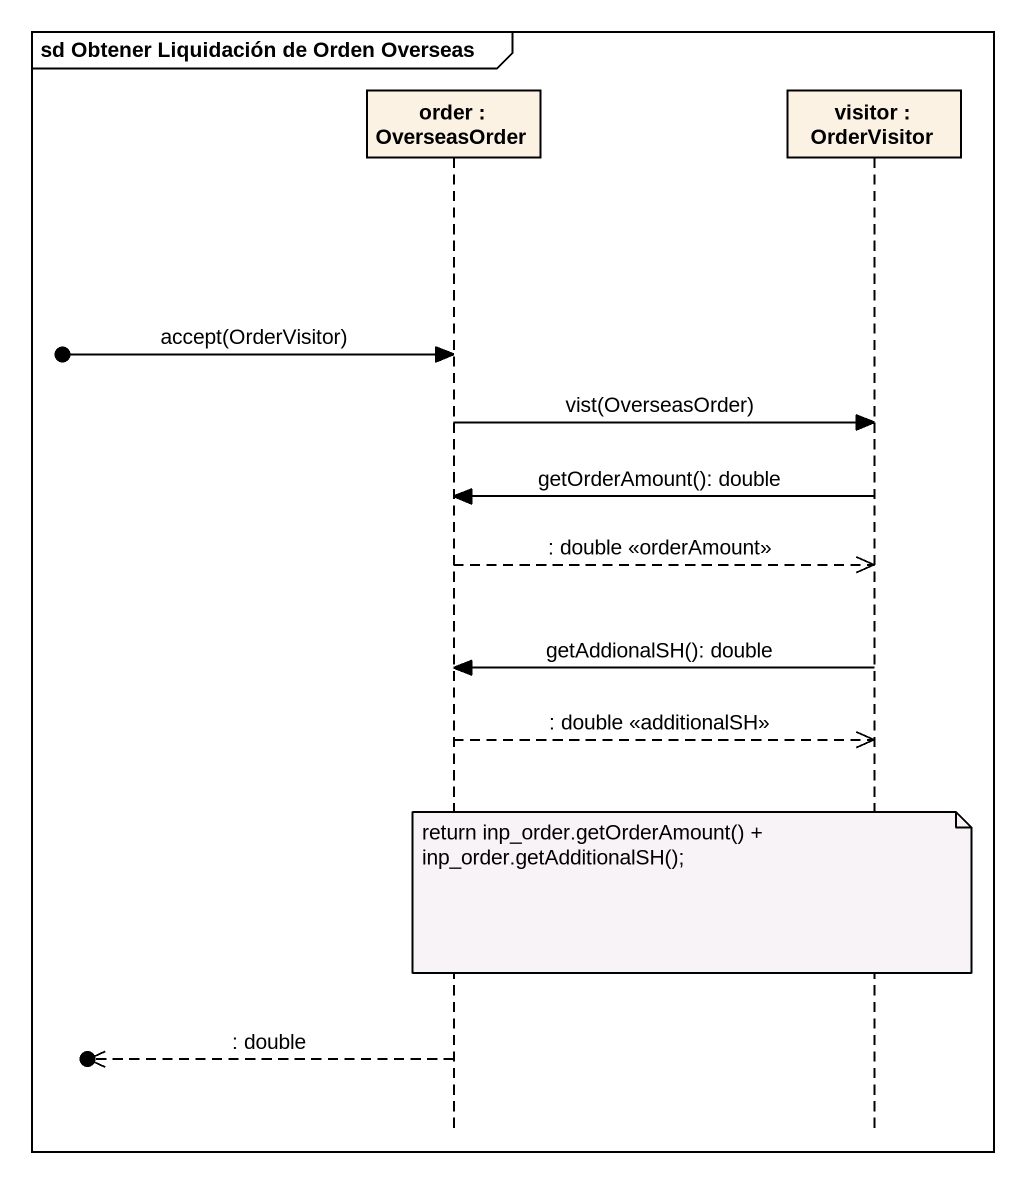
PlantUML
@startuml
mainframe sd Obtener Liquidación de Orden Overseas
hide footbox
participant "order : OverseasOrder" as order
participant "visitor : OrderVisitor" as visitor

[o-> order : accept(OrderVisitor)
order -> visitor : vist(OverseasOrder)
visitor -> order : getOrderAmount(): double
order -->> visitor : : double <<orderAmount>>
visitor -> order : getAddionalSH(): double
order -->> visitor : : double <<additionalSH>>
note over visitor : return inp_order.getOrderAmount() + inp_order.getAdditionalSH();
[o<<-- order : : double
@enduml
